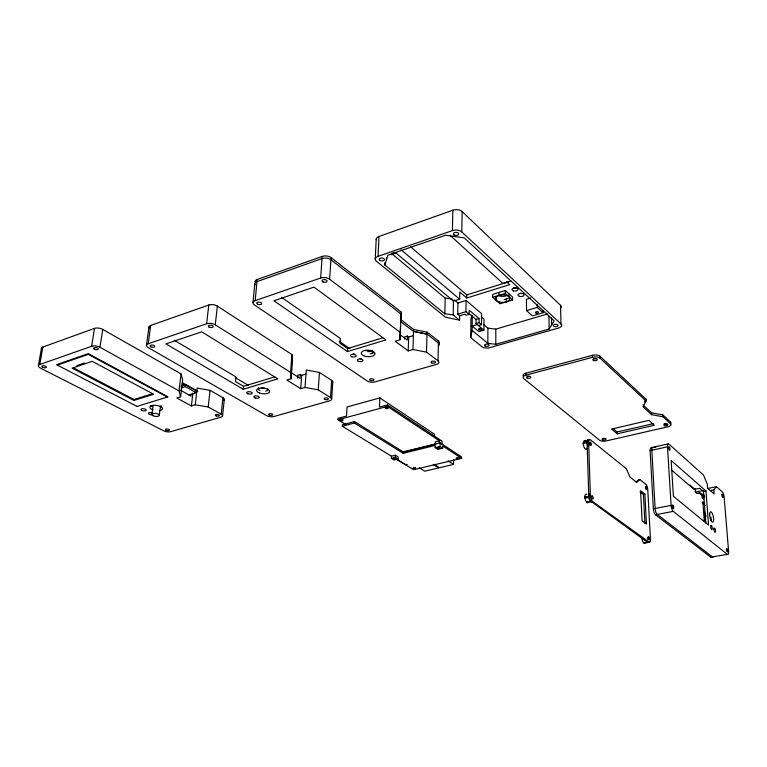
<?xml version="1.0" encoding="UTF-8"?>
<svg xmlns="http://www.w3.org/2000/svg" width="767" height="767" viewBox="0 0 767 767"><rect width="100%" height="100%" fill="white"/><g stroke="black" fill="none" stroke-linecap="round" stroke-linejoin="round"><path stroke-width="1.15" d="M498.981 295.372L498.981 292.438M492.682 297.308L492.692 294.384L505.309 290.472L512.567 297.04L512.577 299.964L500.017 303.78L492.682 297.308L505.319 293.416L512.577 299.964M472.28 315.477L472.117 330.404L487.841 343.309L495.789 344.306L495.818 329.129L547.724 313.914M496.364 300.559L496.374 297.644M477.218 324.566L472.165 326.071L478.876 331.622L483.91 330.136L483.977 319.11L481.254 316.809M487.841 343.309L487.908 328.113L483.44 324.364M478.445 325.591L481.484 324.681L481.571 313.588L466.096 300.434L457.947 302.965L454.371 299.974M483.91 330.136L475.991 323.549L476.029 319.417L468.8 313.367M481.484 324.681L479.039 322.639L479.078 318.506L469.155 310.156L469.107 314.317L466.029 315.256L464.773 314.202L459.663 315.755L457.755 314.182L457.947 302.965M376.252 239.678A6.395 3.586 3.6 0 1 379.003 236.476L452.827 210.206A6.606 3.854 1 0 1 462.127 211.567L560.543 305.324L560.984 323.971A5.896 2.934 -1.8 0 1 558.462 328.055L489.777 347.652A5.695 2.761 0.1 0 1 481.858 346.665L470.717 337.624L470.928 319.312L471.715 315.103M396.117 459.03L413.634 469.692L461.59 458.35L461.609 456.959L440.162 442.818L403.269 451.907L354.479 421.572L342.389 424.813L342.303 426.26L391.467 456.192L395.369 455.234L398.063 456.883L397.987 459.059L394.085 460.008L391.381 458.369L391.467 456.192M469.107 314.317L465.952 311.68L466.096 300.434M506.335 281.508L509.729 284.624L466.767 298.018L466.806 294.912L410.556 246.753M391.256 254.711L396.05 253.062L453.441 301.105L459.634 299.168L459.749 292.035L466.767 298.018M379.003 236.476L378.035 256.351A6.443 3.519 3.5 0 0 376.492 261.279L445.541 317.231L459.596 320.136L459.663 315.755M560.984 323.971L461.811 231.941L462.127 211.567M433.969 464.303L439.433 467.745L453.546 464.428L453.633 459.644M378.035 256.351L452.434 230.599L452.827 210.206M459.596 320.136L453.192 314.882L453.46 300.338M342.303 426.26L354.402 423.029L403.221 453.307L435.234 445.435L435.186 447.65L437.813 449.357L442.693 448.168L442.741 445.953L461.59 458.35M439.347 443.019L439.395 440.804L387.345 406.405L337.988 419.77L338.084 418.322L346.54 416.021L347.058 406.97L379.847 397.92L434.563 434.285L434.505 436.471M442.693 448.168L440.076 446.452L440.162 442.818M441.965 444.745L442.041 441.13L387.402 404.928L379.435 407.095L379.847 397.92M453.192 314.882L444.831 313.808L445.176 298.123L391.975 253.848M435.282 444.016L435.33 441.811L439.395 440.804M437.995 360.806L426.5 352.149L412.972 349.503L408.207 350.902L395.139 341.257L399.943 339.81L401.342 312.169L331.066 257.635A6.232 3.365 5.3 0 0 322.169 256.427L257.194 279.543L255.162 300.635A6.126 3.058 6.6 0 0 254.5 304.988L367.326 381.017A5.398 2.464 3 0 0 374.958 381.908L436.318 364.45A5.551 2.617 1.6 0 0 437.995 360.806L438.465 340.979L427.056 332.13L413.595 329.427L400.681 319.523M588.625 440.009L587.551 440.239L587.071 442.569L588.807 496.259L589.909 500.506L647.511 542.298L648.623 542.02M426.5 352.149L427.056 332.13M586.86 448.264A4.295 1.716 76.9 0 1 584.751 448.379A4.295 1.716 76.9 0 1 583.198 443.46L584.061 440.833L588.874 440.181L584.512 440.795M412.972 349.503L413.595 329.427M403.221 453.307L403.269 451.907M404.506 338.937L404.583 336.934L407.421 336.08L407.267 340.088L399.703 334.412M408.207 350.902L408.696 337.049L407.421 336.08M397.987 459.059L395.283 457.41L395.369 455.234M399.943 339.81L400.441 326.943M387.345 406.405L387.402 404.928M444.831 313.808L384.794 264.951L384.9 262.602M386.376 260.071L386.482 257.808M372.283 353.271L372.417 350.471A6.855 3.289 3.3 0 1 365.638 350.5M375.236 259.025L376.223 239.199M354.402 423.029L354.479 421.572M347.451 351.574L273.934 300.798L313.962 287.117L385.878 339.906L347.451 351.574L347.624 348.554L340.03 343.28L340.327 338.439L281.527 297.328M150.706 325.429L148.213 343.731A5.906 2.665 8.4 0 0 148.223 347.595L266.667 415.656A5.187 2.186 5 0 0 274.059 416.462L329.532 400.844A5.311 2.33 4 0 0 330.529 397.584L331.641 380.355L319.446 372.426L306.292 369.991L304.998 387.44L300.702 388.687L286.8 380.048L291.115 378.764L292.524 361.132L291.987 354.594L217.349 306.1A5.992 2.924 7.7 0 0 208.777 305.017L150.706 325.429A5.858 2.713 8.7 0 0 149.134 327.94M331.68 399.089L332.773 381.899M588.404 439.922A4.305 1.707 76.9 0 0 587.1 441.639L587.071 442.569A4.305 1.707 76.9 0 0 587.733 445.8M400.556 332.629L329.599 279.226L331.066 257.635M330.529 397.584L318.238 389.828L319.446 372.426M255.162 300.635L320.635 278.038L322.169 256.427M297.577 378.112L297.797 375.216L300.357 374.449L300.06 378.313L291 372.599M300.702 388.687L301.719 375.322L300.357 374.449M291.115 378.764L290.568 372.359L291.987 354.594M400.738 320.481L401.275 314.211L330.922 259.773A6.241 3.356 5.3 0 0 322.025 258.565L256.993 281.633A6.078 3.116 6.9 0 0 255.114 284.893M267.769 388.764L267.606 390.566L265.612 391.151M400.777 318.468L401.342 312.169M400.786 319.436L401.266 314.202M258.556 387.718L258.393 389.521L260.08 390.528M243.216 389.233L165.969 343.894L201.711 331.804L277.817 378.831L243.216 389.233L243.503 386.319L235.498 381.592L235.968 376.923L174.205 340.212M252.976 302.582L254.817 283.627M42.856 347.039L39.769 364.517A5.724 2.378 10 0 0 40.392 368.064L163.745 430.872A5.014 1.985 6.8 0 0 170.897 431.62L220.829 417.181A5.11 2.119 6.1 0 0 221.203 414.17L222.938 397.68L210.043 390.355L197.167 388.102L195.249 404.784L191.405 405.935L176.755 397.968L180.619 396.779L182.661 379.924L181.07 373.903L102.72 329.398A5.791 2.608 9.8 0 0 94.466 328.41L42.856 347.039A5.685 2.426 10.3 0 0 41.754 349.349M222.564 415.848L224.28 399.396M221.203 414.17L208.202 406.999L210.043 390.355M290.568 372.359L215.268 324.834L217.349 306.1M148.213 343.731L206.63 323.77L208.777 305.017M191.405 405.935L192.891 393.155M188.797 395.005L196.294 392.714L196.515 390.854L185.624 384.756L181.012 386.194M191.232 394.2L191.021 396.05L180.322 390.135M181.098 387.958L185.393 386.616L185.624 384.756M180.619 396.779L178.999 390.882L181.07 373.903M159.315 415.302L160.504 406.031M160.974 407.555L161.195 405.829M151.914 414.506L153.122 405.235M146.43 345.457L148.932 327.193M133.918 400.432L153.63 394.267L92.203 361.305L72.156 368.179L133.918 400.432L134.052 399.492L152.662 393.672M178.999 390.882L99.959 347.269L102.72 329.398M39.769 364.517L91.647 346.291L94.466 328.41M38.35 365.782L41.437 348.323M470.717 337.624L472.117 330.404M384.794 264.951L387.987 255.123L445.656 235.229L464.275 237.875L554.119 320.846L549.153 329.043L495.789 344.306M644.462 402.023L645.958 399.118L600.062 356.272A5.599 2.637 -2.6 0 0 592.431 355.322L525.903 373.203A5.407 2.493 -0.9 0 0 523.458 376.386M645.958 399.118L646.063 401.016L643.062 406.807L651.614 414.65L663.033 416.817L670.588 423.854A5.081 2.109 -3.6 0 1 667.865 426.807L606.189 440.939A4.909 2.013 -2.2 0 1 599.545 440.2L523.794 378.62A5.407 2.493 -0.9 0 1 525.922 375.159L525.903 373.203M710.386 490.573L713.799 489.902L716.512 486.719L722.313 491.915A4.228 1.313 77.9 0 1 724.182 497.265L728.612 551.473A4.324 1.361 78.6 0 1 727.375 554.359L710.769 557.178L655.536 514.772A4.679 1.678 78.1 0 1 653.359 508.847L650.119 450.632A4.564 1.62 77.2 0 1 651.777 448.033M644.903 542.691L643.781 542.969A4.056 1.505 78.7 0 1 641.921 537.964M639.841 479.509L636.783 482.433L629.995 477.045L626.284 468.627L590.417 439.827A4.238 1.678 76.9 0 0 588.625 442.204L590.398 495.933A4.324 1.735 77.9 0 0 592.488 501.436L649.007 542.029A3.998 1.467 78.7 0 0 650.454 539.402L647.751 489.365A3.912 1.419 77.8 0 0 645.929 484.399L639.841 479.509L638.365 479.816L636.073 482.012M57.4 365.111L88.31 354.364L167.321 397.076M76.767 365.677L84.562 363.002M510.908 281.01L502.951 283.502L449.855 235.133M466.806 294.912L508.588 281.815M137.044 406.414L168.04 396.836L88.31 353.625L56.547 364.68L137.072 406.414M194.808 392.56L196.726 391.975M504.187 299.6L508.368 298.325M457.755 314.182L465.952 311.68M347.624 348.554L382.628 337.873M530.678 298.018L526.44 299.303L526.555 310.587L532.403 315.87L542.998 312.744L542.969 310.664M243.503 386.319L274.72 376.894M408.696 337.049L413.432 335.62M368.007 351.794L372.417 350.471M476.029 319.417L479.078 318.506M370.068 353.932L374.507 352.599M301.719 375.322L305.985 374.047M475.991 323.549L479.039 322.639M526.555 310.587L537.207 307.414L542.998 312.744M525.922 375.159L592.508 357.317A5.599 2.627 -2.6 0 1 600.139 358.275L646.063 401.016M402.742 452.214L435.685 444.103M391.381 458.369L395.283 457.41M435.186 447.65L440.076 446.452M407.239 464.399L405.695 464.764L397.766 459.941M613.159 428.619L617.176 432.013L653.081 423.681M617.253 433.825L654.347 425.254L648.93 420.354L611.625 429.079L617.253 433.825L617.176 432.013M583.227 442.482L587.1 441.591M583.198 443.46L588.625 442.204M652.784 447.324L668.373 443.863M653.494 447.65L655.718 447.161M650.119 450.632L667.472 446.806A4.602 1.572 77.1 0 1 669.073 444.198L703.56 475.109L707.308 484.15L707.625 488.224L714.106 493.938L713.799 489.902M592.488 501.436L586.947 502.567L585.518 500.381L584.857 497.074L590.398 495.933M584.943 498.186L588.903 497.371A4.324 1.745 77.9 0 0 590.389 501.273L590.906 501.762A4.401 1.774 77.9 0 0 591.405 501.982M586.439 502.078L590.389 501.273M639.966 491.743L643.408 494.447L644.884 494.149L646.466 524.091L642.123 520.87L640.579 490.765L644.884 494.149M707.462 488.521L716.512 486.719M695.084 488.838L695.314 492.098L703.186 490.535M671.595 470.075L694.087 489.432L699.801 488.291L703.473 491.494L705.985 490.995L708.545 525.069L673.407 496.278L671.144 460.497L705.985 490.995M704.269 495.175L702.073 495.607L702.256 498.032L703.56 499.144M702.256 498.032L704.451 497.601M653.359 508.847L671.115 505.386A4.717 1.63 78.1 0 0 673.282 511.359L727.375 554.359M655.536 514.772L673.282 511.359M704.787 516.258L706.359 515.961M643.781 542.969L649.007 542.029M644.213 543.161L647.933 542.49A3.988 1.467 78.7 0 0 648.757 541.77M487.908 328.113L495.818 329.129M445.176 298.123L452.3 299.063M195.249 404.784L208.202 406.999M304.998 387.44L318.238 389.828M642.957 404.918L651.509 412.79L662.918 414.957L670.473 422.003A5.072 2.119 -3.6 0 1 670.751 423.384M400.604 321.536L413.528 331.421L426.998 334.115L438.417 342.954A5.513 2.675 1.6 0 1 439.021 345.361M413.576 331.421L427.008 334.124M647.933 542.49L647.511 542.298A4.056 1.496 78.7 0 1 646.658 541.186M73.354 367.748L134.052 399.492M150.274 405.647L152.067 406.587M182 384.075L184.08 385.235M185.393 386.616L196.294 392.714M182.393 382.695L197.819 391.352M235.22 377.556L248.604 385.504M337.988 419.77L346.09 424.736M419.213 467.803L424.726 471.187L438.647 467.928L433.192 464.486M448.139 460.948L453.546 464.428M339.139 341.229L349.934 348.736M401.064 249.764L459.634 299.168M702.054 502.788L705.4 505.626M704.518 503.181L702.85 501.762L704.307 521.474M695.314 492.098L696.982 493.517L700.3 492.865L704.672 496.632M689.869 484.984L695.688 490.017M698.996 492.826L702.342 495.712M588.903 497.371L588.807 496.259A4.401 1.774 77.9 0 1 589.286 493.795M710.942 517.121L711.249 521.09M703.473 491.494L705.822 523.19M704.422 511.282L705.161 521.253M702.582 494.159L702.725 496.172M670.473 422.003L670.588 423.854M667.472 446.806L671.115 505.386M662.918 414.957L663.033 416.817M651.509 412.79L651.614 414.65M643.408 494.447L644.913 523.219M600.062 356.272L600.139 358.275M592.431 355.322L592.508 357.317M551.473 317.912L551.617 324.968M548.904 315.956L549.153 329.043M537.159 304.259L537.207 307.414M508.952 293.771L508.962 296.704M506.268 298.967L506.278 301.882M505.309 290.472L505.319 293.416M647.722 537.744A1.62 0.594 78.7 0 1 647.923 539.661M590.916 496.249A1.755 0.709 77.9 0 1 591.549 498.243M589.507 443.422A1.726 0.681 76.9 0 1 589.756 445.1M641.989 492.941A3.969 1.457 77.8 0 1 640.761 492.328M585.01 441.083A4.295 1.716 76.9 0 1 585.509 441.61M588.586 501.733A4.391 1.783 77.9 0 1 586.947 502.567M584.857 497.074A4.391 1.783 77.9 0 1 586.697 494.418M415.359 467.467A1.39 0.546 1.8 0 1 413.394 467.477M439.922 440.469A1.448 0.604 1.3 0 1 440.085 440.613M387.949 406.951A1.544 0.671 2.6 0 1 385.791 406.961M385.379 406.146A1.544 0.671 2.6 0 1 386.252 405.82M387.766 405.992A1.544 0.671 2.6 0 1 388.035 406.136M342.791 419.166A1.505 0.642 3.5 0 1 340.673 419.166M340.212 418.389A1.505 0.642 3.5 0 1 341.037 418.082M91.647 346.291A5.829 2.55 9.5 0 1 99.959 347.269M222.938 397.68A5.081 2.167 6.3 0 1 223.437 400.412M152.863 414.611A2.627 1.064 7.3 0 1 149.335 414.295A2.627 1.064 7.3 0 1 148.875 412.809A2.627 1.064 7.3 0 1 152.326 412.867M153.007 409.914A6.376 2.608 7.3 0 1 151.339 405.772A6.376 2.608 7.3 0 1 161.051 406.817A6.376 2.608 7.3 0 1 159.315 410.604M711.929 556.574A4.295 1.4 78.7 0 1 710.769 557.178M713.473 556.593A4.295 1.4 78.7 0 1 712.418 556.9L657.3 514.436A4.679 1.678 78.1 0 1 655.123 508.502L651.845 450.258A4.573 1.611 77.2 0 1 653.244 447.468M705.237 518.971A5.34 1.735 78.2 0 1 705.113 513.219M667.002 423.72A2.061 0.863 -3.6 0 1 664.107 423.72M529.633 376.271A2.196 1.016 -0.9 0 1 527.437 376.281M595.949 358.572A2.272 1.074 -2.6 0 1 593.687 358.582M255.008 281.959A6.078 3.126 6.9 0 1 257.194 279.543M438.465 340.979A5.503 2.675 1.6 0 1 439.069 343.395M206.63 323.77A6.031 2.867 7.5 0 1 215.268 324.834M331.641 380.355A5.273 2.378 4.1 0 1 332.59 382.512M264.788 388.265A6.577 2.905 5.5 0 1 261.422 387.881M320.635 278.038A6.289 3.298 5.1 0 1 329.599 279.226M354.584 353.98A2.847 1.352 3.7 0 1 353.127 353.98M361.276 358.62A2.828 1.333 3.5 0 1 359.828 358.62M452.434 230.599A6.663 3.787 1 0 1 461.811 231.941M560.543 305.324A5.858 2.991 -2 0 1 560.993 307.644M516.507 287.711A3.058 1.611 -0.9 0 1 513.459 287.73M521.733 293.368A3.03 1.592 -1 0 1 520.16 293.377M506.268 295.851A7.267 3.806 -0.4 0 1 499.039 295.889M394.094 252.822A1.956 1.074 3.2 0 1 392.253 253.12M152.978 415.685A3.73 1.505 7.2 0 0 159.181 415.685A3.73 1.505 7.2 0 0 154.675 413.336A3.73 1.505 7.2 0 0 152.978 415.685M648.144 537.351A1.63 0.594 78.6 0 0 649.055 539.805A1.63 0.594 78.6 0 0 649.208 537.466A1.63 0.594 78.6 0 0 648.144 537.351M645.478 487.189A1.592 0.575 77.8 0 0 646.37 489.624A1.592 0.575 77.8 0 0 646.533 487.4A1.592 0.575 77.8 0 0 645.478 487.189M591.587 496.383A1.764 0.709 77.9 0 0 592.613 499.077A1.764 0.709 77.9 0 0 592.862 496.594A1.764 0.709 77.9 0 0 591.587 496.383M589.794 442.751A1.726 0.681 76.9 0 0 590.801 445.416A1.726 0.681 76.9 0 0 591.06 443.067A1.726 0.681 76.9 0 0 589.794 442.751M413.346 468.838A1.39 0.546 1.8 0 0 415.628 468.589A1.39 0.546 1.8 0 0 413.816 467.918A1.39 0.546 1.8 0 0 413.346 468.838M456.557 458.589A1.419 0.566 0.9 0 0 458.906 458.34A1.419 0.566 0.9 0 0 457.113 457.64A1.419 0.566 0.9 0 0 456.557 458.589M393.759 459.117A1.429 0.566 2.2 0 0 396.088 458.858A1.429 0.566 2.2 0 0 394.209 458.158A1.429 0.566 2.2 0 0 393.759 459.117M437.554 448.427A1.457 0.594 1.3 0 0 439.951 448.158A1.457 0.594 1.3 0 0 438.091 447.429A1.457 0.594 1.3 0 0 437.554 448.427M340.586 420.613A1.515 0.642 3.5 0 0 343.012 420.326A1.515 0.642 3.5 0 0 340.951 419.53A1.515 0.642 3.5 0 0 340.586 420.613M385.724 408.428A1.544 0.671 2.5 0 0 388.227 408.121A1.544 0.671 2.5 0 0 386.185 407.296A1.544 0.671 2.5 0 0 385.724 408.428M42.626 367.278A2.33 0.968 10 0 0 46.394 367.268A2.33 0.968 10 0 0 43.383 365.715A2.33 0.968 10 0 0 42.626 367.278M94.36 349.215A2.368 1.035 9.4 0 0 98.243 349.196A2.368 1.035 9.4 0 0 95.271 347.566A2.368 1.035 9.4 0 0 94.36 349.215M165.921 430.229A2.042 0.805 6.8 0 0 169.325 430.229A2.042 0.805 6.8 0 0 166.87 428.974A2.042 0.805 6.8 0 0 165.921 430.229M216.236 415.906A2.08 0.863 6.1 0 0 219.429 415.503A2.08 0.863 6.1 0 0 216.419 414.429A2.08 0.863 6.1 0 0 216.236 415.906M141.722 410.364A2.656 1.074 7.5 0 0 146.133 410.364A2.656 1.074 7.5 0 0 142.892 408.677A2.656 1.074 7.5 0 0 141.722 410.364M672.247 505.856A1.917 0.662 78.1 0 0 673.311 508.77A1.917 0.662 78.1 0 0 673.455 506.057A1.917 0.662 78.1 0 0 672.247 505.856M668.594 447.382A1.87 0.642 77.1 0 0 669.629 450.287A1.87 0.642 77.1 0 0 669.783 447.717A1.87 0.642 77.1 0 0 668.594 447.382M726.397 549.306A1.764 0.556 78.6 0 0 727.337 551.952A1.764 0.556 78.6 0 0 727.394 549.402A1.764 0.556 78.6 0 0 726.397 549.306M721.996 494.945A1.716 0.537 77.9 0 0 722.917 497.572A1.716 0.537 77.9 0 0 722.974 495.156A1.716 0.537 77.9 0 0 721.996 494.945M710.597 526.248A2.243 0.719 78.3 0 0 711.805 529.633A2.243 0.719 78.3 0 0 711.901 526.43A2.243 0.719 78.3 0 0 710.597 526.248M713.885 528.942A2.234 0.719 78.4 0 0 715.084 532.317A2.234 0.719 78.4 0 0 715.18 529.125A2.234 0.719 78.4 0 0 713.885 528.942M709.648 514.13A5.35 1.716 78.2 0 0 712.533 522.231A5.35 1.716 78.2 0 0 712.764 514.619A5.35 1.716 78.2 0 0 709.648 514.13M602.9 439.884A1.994 0.815 -2.2 0 0 606.016 439.165A1.994 0.815 -2.2 0 0 603.159 438.456A1.994 0.815 -2.2 0 0 602.9 439.884M664.606 425.695A2.061 0.863 -3.6 0 0 667.894 424.937A2.061 0.863 -3.6 0 0 665.037 424.199A2.061 0.863 -3.6 0 0 664.606 425.695M527.456 378.227A2.196 1.016 -0.9 0 0 530.793 377.335A2.196 1.016 -0.9 0 0 527.533 376.472A2.196 1.016 -0.9 0 0 527.456 378.227M593.754 360.567A2.282 1.074 -2.6 0 0 597.292 359.627A2.282 1.074 -2.6 0 0 594.022 358.716A2.282 1.074 -2.6 0 0 593.754 360.567M150.744 346.742A2.397 1.083 8.4 0 0 154.733 346.722A2.397 1.083 8.4 0 0 151.828 345.035A2.397 1.083 8.4 0 0 150.744 346.742M208.96 326.972A2.454 1.17 7.5 0 0 213.082 326.953A2.454 1.17 7.5 0 0 210.235 325.16A2.454 1.17 7.5 0 0 208.96 326.972M269.476 415.158A2.109 0.892 5 0 0 272.784 414.746A2.109 0.892 5 0 0 269.802 413.643A2.109 0.892 5 0 0 269.476 415.158M324.949 399.473A2.157 0.949 4 0 0 328.391 399.032A2.157 0.949 4 0 0 325.429 397.872A2.157 0.949 4 0 0 324.949 399.473M247.933 393.759A2.742 1.189 5.7 0 0 252.199 393.212A2.742 1.189 5.7 0 0 248.287 391.726A2.742 1.189 5.7 0 0 247.933 393.759M255.037 397.92A2.723 1.179 5.5 0 0 259.275 397.373A2.723 1.179 5.5 0 0 255.411 395.906A2.723 1.179 5.5 0 0 255.037 397.92M259.351 393.001A6.596 2.886 5.4 0 0 269.668 391.678A6.596 2.886 5.4 0 0 260.339 388.083A6.596 2.886 5.4 0 0 259.351 393.001M257.789 304.278A2.493 1.246 6.6 0 0 261.672 303.694A2.493 1.246 6.6 0 0 258.143 302.15A2.493 1.246 6.6 0 0 257.789 304.278M322.993 281.93A2.56 1.342 5.1 0 0 327.078 281.297A2.56 1.342 5.1 0 0 323.569 279.658A2.56 1.342 5.1 0 0 322.993 281.93M370.375 380.461A2.196 0.997 3 0 0 373.932 380.001A2.196 0.997 3 0 0 370.998 378.773A2.196 0.997 3 0 0 370.375 380.461M431.744 362.916A2.253 1.064 1.6 0 0 435.455 362.427A2.253 1.064 1.6 0 0 432.559 361.132A2.253 1.064 1.6 0 0 431.744 362.916M351.593 356.636A2.857 1.352 3.6 0 0 356.195 356.013A2.857 1.352 3.6 0 0 352.341 354.354A2.857 1.352 3.6 0 0 351.593 356.636M358.323 361.267A2.828 1.333 3.4 0 0 362.896 360.653A2.828 1.333 3.4 0 0 359.081 359.023A2.828 1.333 3.4 0 0 358.323 361.267M363.769 355.773A6.865 3.26 3.3 0 0 374.9 354.277A6.865 3.26 3.3 0 0 365.725 350.27A6.865 3.26 3.3 0 0 363.769 355.773M454.198 235.018A2.713 1.544 1 0 0 458.695 234.299A2.713 1.544 1 0 0 455.262 232.43A2.713 1.544 1 0 0 454.198 235.018M380.144 260.473A2.617 1.429 3.5 0 0 384.401 259.802A2.617 1.429 3.5 0 0 380.921 258.057A2.617 1.429 3.5 0 0 380.144 260.473M554.388 326.531A2.397 1.189 -1.8 0 0 558.069 325.476A2.397 1.189 -1.8 0 0 554.56 324.46A2.397 1.189 -1.8 0 0 554.388 326.531M485.214 346.032A2.32 1.122 0.1 0 0 489.068 345.514A2.32 1.122 0.1 0 0 486.201 344.153A2.32 1.122 0.1 0 0 485.214 346.032M479.011 329.762A1.534 0.757 0.3 0 0 481.561 329.417A1.534 0.757 0.3 0 0 479.653 328.487A1.534 0.757 0.3 0 0 479.011 329.762M536.191 313.109A1.572 0.796 -1.4 0 0 538.587 312.409A1.572 0.796 -1.4 0 0 536.258 311.728A1.572 0.796 -1.4 0 0 536.191 313.109M513.459 290.875A3.058 1.611 -0.8 0 0 518.08 289.456A3.058 1.611 -0.8 0 0 513.516 288.085A3.058 1.611 -0.8 0 0 513.459 290.875M519.451 296.35A3.039 1.582 -1 0 0 524.043 294.95A3.039 1.582 -1 0 0 519.527 293.598A3.039 1.582 -1 0 0 519.451 296.35M498.981 301.91A7.277 3.787 -0.4 0 0 509.93 298.593A7.277 3.787 -0.4 0 0 499.039 295.353A7.277 3.787 -0.4 0 0 498.981 301.91"/></g></svg>
